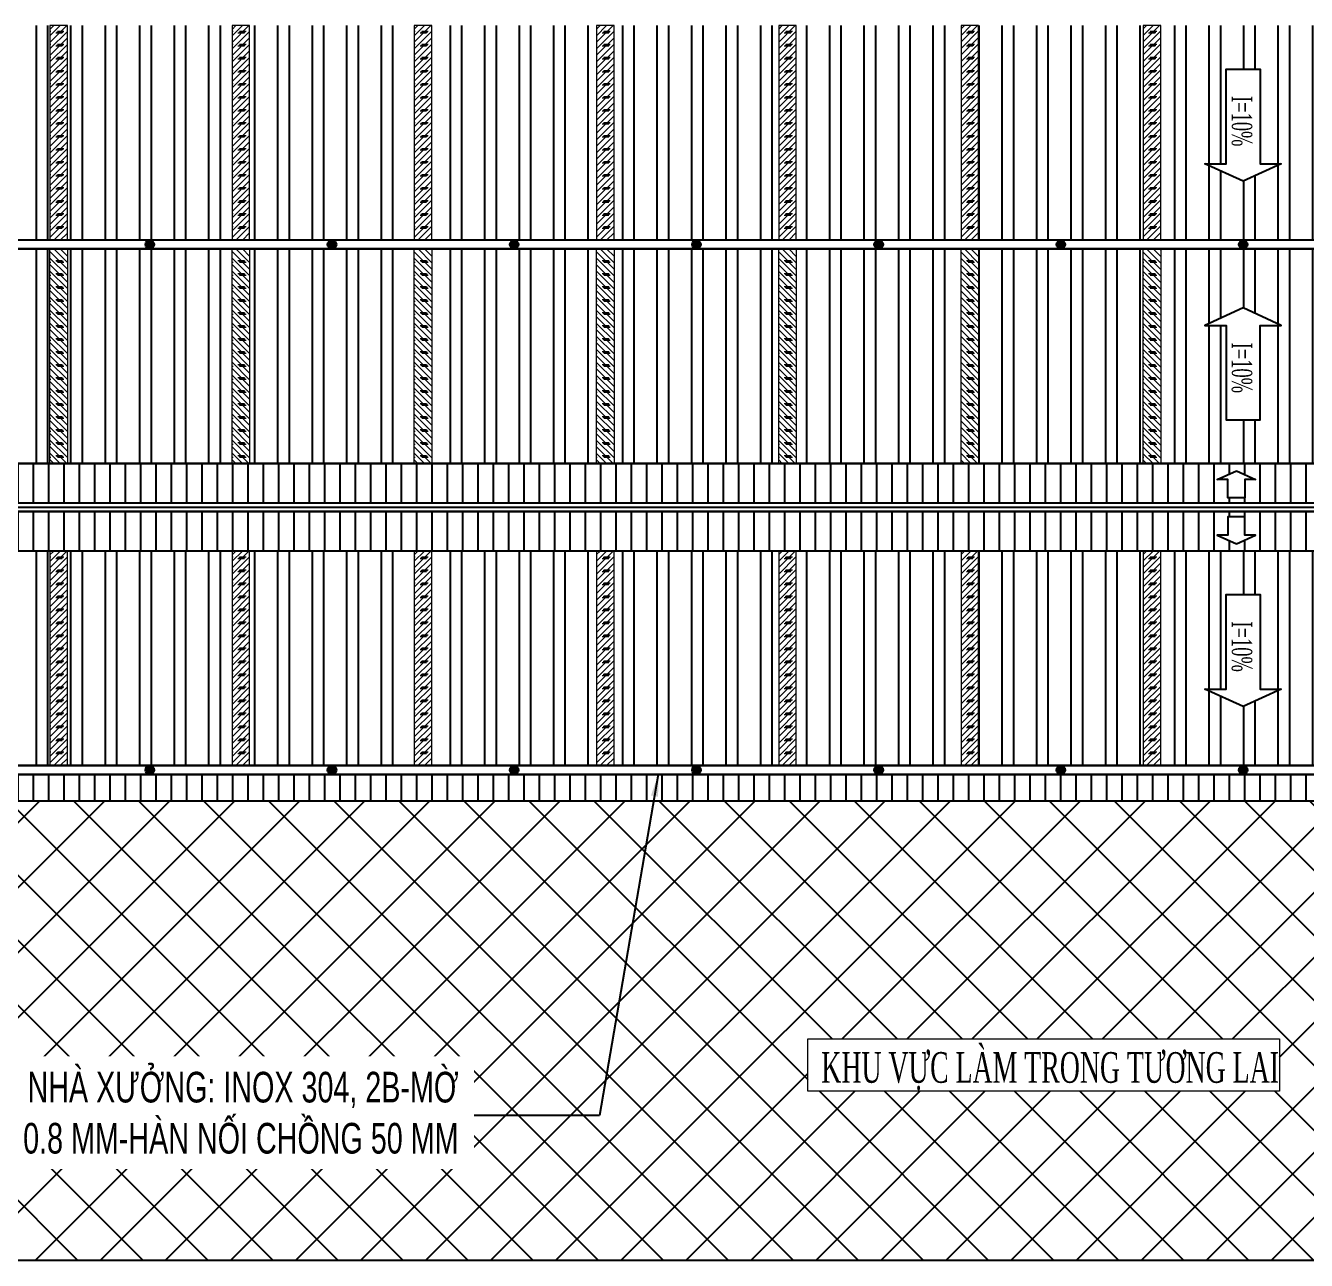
# Model space of a CAD drawing. Header units: inches. Extents: x 1359 to 46357, y -3807 to 191.
# Drawn here: x 22766.9 to 22871.3, y -1006.3 to -905.6 of the extents above; entities that cross this region are included whole.
import ezdxf

# ---------------------------------------------------------------- set-up
doc = ezdxf.new("R2010")
doc.units = ezdxf.units.IN
doc.header["$MEASUREMENT"] = 0
doc.linetypes.add('CENTER2', pattern=[28.575, 19.05, -3.175, 3.175, -3.175])
doc.layers.add('250', color=250, linetype='Continuous', lineweight=9)
doc.layers.add('8', color=8, linetype='CENTER2', lineweight=13)
for name, color, linetype in [('3', 3, 'Continuous'), ('7', 7, 'Continuous'), ('CAUTAO', 7, 'Continuous'), ('flashing', 6, 'Continuous'), ('ROOFING', 4, 'Continuous')]:
    doc.layers.add(name, color=color, linetype=linetype)
doc.styles.add('ST1H', font='vnshxh.shx', dxfattribs={"width": 0.7})
doc.styles.add('vntimeh.shx', font='vntimeh.shx', dxfattribs={"width": 0.6})
doc.dimstyles.new('3', dxfattribs={"dimtxt": 3.5, "dimasz": 1.8, "dimexe": 1, "dimexo": 0, "dimgap": 1, "dimtad": 1, "dimdec": 0, "dimlfac": 3, "dimzin": 0, "dimdsep": 46, "dimtxsty": 'ST1H', "dimblk": 'OBLIQUE', "dimcen": 1, "dimdle": 1, "dimclrd": 8, "dimclre": 8, "dimclrt": 3, "dimadec": 0, "dimazin": 0, "dimtfac": 1, "dimtdec": 0, "dimtix": 1, "dimtofl": 0, "dimtmove": 1, "dimatfit": 3, "dimfxl": 0.18, "dimtfill": 1, "dimtolj": 1, "dimtzin": 0, "dimlwd": -1, "dimlwe": -1, "dimarcsym": 1})
pattern_1 = [(90, (6562.5346, 803.8429), (-1.25, 2e-16), [])]
pattern_2 = [(90, (6396.211, -42.8576), (-2.8125, 4e-16), []), (90, (6397.1485, -41.92), (-2.8125, 4e-16), [])]
pattern_3 = [(45, (6396.21104, -42.8576), (-0.265165043, 0.265165043), []), (180, (6396.4762, -42.8576), (-2e-16, -1.06066017), [0.53033009, -0.53033009]), (180, (6396.5425, -42.7913), (-2e-16, -1.06066017), [0.53033009, -0.53033009]), (180, (6396.6088, -42.725), (-2e-16, -1.06066017), [0.53033009, -0.53033009])]
pattern_4 = [(270, (6396.211, -1804.0723), (-2.8125, -4e-16), []), (270, (6397.1485, -1805.0098), (-2.8125, -4e-16), [])]
pattern_5 = [(315, (6396.21104, -1804.07234), (-0.265165043, -0.265165043), []), (180, (6396.4762, -1804.0723), (-2e-16, 1.06066017), [0.53033009, -0.53033009]), (180, (6396.5425, -1804.1386), (-2e-16, 1.06066017), [0.53033009, -0.53033009]), (180, (6396.6088, -1804.2049), (-2e-16, 1.06066017), [0.53033009, -0.53033009])]
pattern_6 = [(90, (6396.211, -85.7152), (-2.8125, 4e-16), []), (90, (6397.1485, -84.7777), (-2.8125, 4e-16), [])]
pattern_7 = [(45, (6396.21104, -85.71522), (-0.265165043, 0.265165043), []), (180, (6396.4762, -85.7152), (-2e-16, -1.06066017), [0.53033009, -0.53033009]), (180, (6396.5425, -85.6489), (-2e-16, -1.06066017), [0.53033009, -0.53033009]), (180, (6396.6088, -85.5826), (-2e-16, -1.06066017), [0.53033009, -0.53033009])]

# ---------------------------------------------------------------- blocks, each defined once
blk = doc.blocks.new('_Oblique')
at = {"color": 0, "linetype": 'ByBlock', "lineweight": -2}
blk.add_line((-0.5, -0.5), (0.5, 0.5), dxfattribs=at)

msp = doc.modelspace()

# ---------------------------------------------------------------- hatches: boundary and pattern name
at = {"layer": '8', "true_color": 0xf2780d}
h = msp.add_hatch(dxfattribs=at)
h.set_pattern_fill('CORK,_O', color=30, scale=3, angle=45)
h.set_pattern_definition(pattern_3)
h.paths.add_polyline_path([(22783.7305, -923.1083), (22785.1591, -923.1083), (22785.1591, -905.6081), (22783.7305, -905.6081)])
h.paths.add_polyline_path([(22768.8734, -923.1083), (22770.3019, -923.1083), (22770.3019, -905.6081), (22768.8734, -905.6081)])
h.paths.add_polyline_path([(22798.5877, -923.1083), (22800.0162, -923.1083), (22800.0162, -905.6081), (22798.5877, -905.6081)])
h.paths.add_polyline_path([(22813.4448, -923.1083), (22814.8734, -923.1083), (22814.8734, -905.6081), (22813.4448, -905.6081)])
h = msp.add_hatch(dxfattribs=at)
h.set_pattern_fill('CORK,_O', color=30, scale=3, angle=45)
h.set_pattern_definition(pattern_3)
h.paths.add_polyline_path([(22843.1591, -923.1083), (22844.5877, -923.1083), (22844.5877, -905.6081), (22843.1591, -905.6081)])
h.paths.add_polyline_path([(22828.3019, -923.1083), (22829.7305, -923.1083), (22829.7305, -905.6081), (22828.3019, -905.6081)])
h = msp.add_hatch(dxfattribs=at)
h.set_pattern_fill('CORK,_O', color=30, scale=3, angle=45)
h.set_pattern_definition(pattern_3)
h.paths.add_polyline_path([(22858.0162, -923.1083), (22859.4448, -923.1083), (22859.4448, -905.6081), (22858.0162, -905.6081)])
h = msp.add_hatch(dxfattribs=at)
h.set_pattern_fill('CORK,_O', color=30, scale=3, angle=45)
h.set_pattern_definition(pattern_5)
h.paths.add_polyline_path([(22783.7305, -923.8216), (22785.1591, -923.8216), (22785.1591, -941.3219), (22783.7305, -941.3219)])
h.paths.add_polyline_path([(22768.8734, -923.8216), (22770.3019, -923.8216), (22770.3019, -941.3219), (22768.8734, -941.3219)])
h.paths.add_polyline_path([(22798.5877, -923.8216), (22800.0162, -923.8216), (22800.0162, -941.3219), (22798.5877, -941.3219)])
h.paths.add_polyline_path([(22813.4448, -923.8216), (22814.8734, -923.8216), (22814.8734, -941.3219), (22813.4448, -941.3219)])
h = msp.add_hatch(dxfattribs=at)
h.set_pattern_fill('CORK,_O', color=30, scale=3, angle=45)
h.set_pattern_definition(pattern_5)
h.paths.add_polyline_path([(22843.1591, -923.8216), (22844.5877, -923.8216), (22844.5877, -941.3219), (22843.1591, -941.3219)])
h.paths.add_polyline_path([(22828.3019, -923.8216), (22829.7305, -923.8216), (22829.7305, -941.3219), (22828.3019, -941.3219)])
h = msp.add_hatch(dxfattribs=at)
h.set_pattern_fill('CORK,_O', color=30, scale=3, angle=45)
h.set_pattern_definition(pattern_5)
h.paths.add_polyline_path([(22858.0162, -923.8216), (22859.4448, -923.8216), (22859.4448, -941.3219), (22858.0162, -941.3219)])
h = msp.add_hatch(dxfattribs=at)
h.set_pattern_fill('CORK,_O', color=30, scale=3, angle=45)
h.set_pattern_definition(pattern_7)
h.paths.add_polyline_path([(22783.7305, -965.9659), (22785.1591, -965.9659), (22785.1591, -948.4657), (22783.7305, -948.4657)])
h.paths.add_polyline_path([(22768.8734, -965.9659), (22770.3019, -965.9659), (22770.3019, -948.4657), (22768.8734, -948.4657)])
h.paths.add_polyline_path([(22798.5877, -965.9659), (22800.0162, -965.9659), (22800.0162, -948.4657), (22798.5877, -948.4657)])
h.paths.add_polyline_path([(22813.4448, -965.9659), (22814.8734, -965.9659), (22814.8734, -948.4657), (22813.4448, -948.4657)])
h = msp.add_hatch(dxfattribs=at)
h.set_pattern_fill('CORK,_O', color=30, scale=3, angle=45)
h.set_pattern_definition(pattern_7)
h.paths.add_polyline_path([(22843.1591, -965.9659), (22844.5877, -965.9659), (22844.5877, -948.4657), (22843.1591, -948.4657)])
h.paths.add_polyline_path([(22828.3019, -965.9659), (22829.7305, -965.9659), (22829.7305, -948.4657), (22828.3019, -948.4657)])
h = msp.add_hatch(dxfattribs=at)
h.set_pattern_fill('CORK,_O', color=30, scale=3, angle=45)
h.set_pattern_definition(pattern_7)
h.paths.add_polyline_path([(22858.0162, -965.9659), (22859.4448, -965.9659), (22859.4448, -948.4657), (22858.0162, -948.4657)])
at = {"layer": 'CAUTAO'}
h = msp.add_hatch(dxfattribs=at)
h.set_pattern_fill('ANSI31', color=3, scale=10, angle=45, style=0)
h.set_pattern_definition(pattern_1)
h.paths.add_polyline_path([(22998.608, -944.5366), (22998.608, -941.3223), (22701.6744, -941.3223), (22701.6744, -944.5366)])
h.paths.add_polyline_path([(22710.5666, -942.6206), (22709.0089, -941.9105), (22707.4556, -942.6206), (22708.3166, -942.6206), (22708.3166, -944.119), (22709.7012, -944.119), (22709.7012, -942.6206)], flags=16)
h.paths.add_polyline_path([(22864.053, -942.6206), (22864.914, -942.6206), (22864.914, -944.119), (22866.2987, -944.119), (22866.2987, -942.6206), (22867.1641, -942.6206), (22865.6063, -941.9105)], flags=16)
h.paths.add_polyline_path([(22982.512, -942.6206), (22983.373, -942.6206), (22983.373, -944.119), (22984.7576, -944.119), (22984.7576, -942.6206), (22985.623, -942.6206), (22984.0653, -941.9105)], flags=16)
h.paths.add_polyline_path([(22701.6744, -945.2509), (22701.6744, -948.4652), (22998.608, -948.4652), (22998.608, -945.2509)])
h.paths.add_polyline_path([(22864.053, -947.1669), (22864.914, -947.1669), (22864.914, -945.6685), (22866.2987, -945.6685), (22866.2987, -947.1669), (22867.1641, -947.1669), (22865.6063, -947.8771)], flags=16)
h.paths.add_polyline_path([(22710.5666, -947.1669), (22709.0089, -947.8771), (22707.4556, -947.1669), (22708.3166, -947.1669), (22708.3166, -945.6685), (22709.7012, -945.6685), (22709.7012, -947.1669)], flags=16)
h.paths.add_polyline_path([(22982.512, -947.1669), (22983.373, -947.1669), (22983.373, -945.6685), (22984.7576, -945.6685), (22984.7576, -947.1669), (22985.623, -947.1669), (22984.0653, -947.8771)], flags=16)
h = msp.add_hatch(dxfattribs=at)
h.set_pattern_fill('ANSI31', color=3, scale=10, angle=45, style=0)
h.set_pattern_definition(pattern_1)
h.paths.add_polyline_path([(23008.7595, -968.8364), (23008.7595, -966.681), (22701.5372, -966.681), (22701.5372, -968.8364)])
h = msp.add_hatch(dxfattribs=at)
h.set_pattern_fill('ANSI37', color=8, scale=30, style=0)
h.set_pattern_definition([(45, (6562.5346, 803.843), (-2.6516504, 2.6516504), []), (135, (6562.5346, 803.843), (-2.6516504, -2.6516504), [])])
h.paths.add_polyline_path([(22710.1766, -968.8364), (22998.9766, -968.8364), (22998.9766, -1006.3221), (22710.1766, -1006.3221)])
h.paths.add_polyline_path([(22869.1185, -992.5297), (22869.1185, -988.2627), (22830.6589, -988.2627), (22830.6589, -992.5297)], flags=16)
at = {"layer": 'flashing', "true_color": 0xfb043e}
h = msp.add_hatch(color=240, dxfattribs=at)
edge = h.paths.add_edge_path()
edge.add_arc((22777.0162, -923.465), 0.3571, 0, 360)
h = msp.add_hatch(color=240, dxfattribs=at)
edge = h.paths.add_edge_path()
edge.add_arc((22791.8734, -923.465), 0.3571, 0, 360)
h = msp.add_hatch(color=240, dxfattribs=at)
edge = h.paths.add_edge_path()
edge.add_arc((22806.7305, -923.465), 0.3571, 0, 360)
h = msp.add_hatch(color=240, dxfattribs=at)
edge = h.paths.add_edge_path()
edge.add_arc((22821.5877, -923.465), 0.3571, 0, 360)
h = msp.add_hatch(color=240, dxfattribs=at)
edge = h.paths.add_edge_path()
edge.add_arc((22836.4448, -923.465), 0.3571, 0, 360)
h = msp.add_hatch(color=240, dxfattribs=at)
edge = h.paths.add_edge_path()
edge.add_arc((22851.3019, -923.465), 0.3571, 0, 360)
h = msp.add_hatch(color=240, dxfattribs=at)
edge = h.paths.add_edge_path()
edge.add_arc((22866.1591, -923.465), 0.3571, 0, 360)
h = msp.add_hatch(color=240, dxfattribs=at)
edge = h.paths.add_edge_path()
edge.add_arc((22777.0162, -966.3238), 0.3571, 0, 360)
h = msp.add_hatch(color=240, dxfattribs=at)
edge = h.paths.add_edge_path()
edge.add_arc((22791.8734, -966.3238), 0.3571, 0, 360)
h = msp.add_hatch(color=240, dxfattribs=at)
edge = h.paths.add_edge_path()
edge.add_arc((22806.7305, -966.3238), 0.3571, 0, 360)
h = msp.add_hatch(color=240, dxfattribs=at)
edge = h.paths.add_edge_path()
edge.add_arc((22821.5877, -966.3238), 0.3571, 0, 360)
h = msp.add_hatch(color=240, dxfattribs=at)
edge = h.paths.add_edge_path()
edge.add_arc((22836.4448, -966.3238), 0.3571, 0, 360)
h = msp.add_hatch(color=240, dxfattribs=at)
edge = h.paths.add_edge_path()
edge.add_arc((22851.3019, -966.3238), 0.3571, 0, 360)
h = msp.add_hatch(color=240, dxfattribs=at)
edge = h.paths.add_edge_path()
edge.add_arc((22866.1591, -966.3238), 0.3571, 0, 360)
at = {"layer": 'ROOFING'}
h = msp.add_hatch(dxfattribs=at)
h.set_pattern_fill('ANSI32', color=256, scale=7.5, angle=45, style=0)
h.set_pattern_definition(pattern_2)
h.paths.add_polyline_path([(22768.8734, -905.6083), (22755.4448, -905.6083), (22755.4448, -923.1083), (22768.8734, -923.1083)])
h = msp.add_hatch(dxfattribs=at)
h.set_pattern_fill('ANSI32', color=256, scale=7.5, angle=45, style=0)
h.set_pattern_definition(pattern_2)
h.paths.add_polyline_path([(22785.1591, -923.1083), (22798.5877, -923.1083), (22798.5877, -905.6083), (22785.1591, -905.6083)])
h.paths.add_polyline_path([(22770.3019, -923.1083), (22783.7305, -923.1083), (22783.7305, -905.6083), (22770.3019, -905.6083)])
h = msp.add_hatch(dxfattribs=at)
h.set_pattern_fill('ANSI32', color=256, scale=7.5, angle=45, style=0)
h.set_pattern_definition(pattern_2)
h.paths.add_polyline_path([(22828.3019, -905.6083), (22814.8734, -905.6083), (22814.8734, -923.1083), (22828.3019, -923.1083)])
h.paths.add_polyline_path([(22800.0162, -923.1083), (22813.4448, -923.1083), (22813.4448, -905.6083), (22800.0162, -905.6083)])
h.paths.add_polyline_path([(22843.1591, -905.6082), (22829.7305, -905.6083), (22829.7305, -923.1083), (22843.1591, -923.1083)])
h.paths.add_polyline_path([(22844.5877, -923.1083), (22858.0162, -923.1083), (22858.0162, -905.6082), (22844.5877, -905.6082)])
h = msp.add_hatch(dxfattribs=at)
h.set_pattern_fill('ANSI32', color=256, scale=7.5, angle=45, style=0)
h.set_pattern_definition(pattern_2)
h.paths.add_polyline_path([(22872.8377, -905.6082), (22859.4448, -905.6082), (22859.4448, -923.1083), (22872.8377, -923.1083)])
h.paths.add_polyline_path([(22866.1591, -918.2896), (22863.0437, -916.8694), (22864.7745, -916.8694), (22864.7745, -909.1632), (22867.5437, -909.1632), (22867.5437, -916.8694), (22869.2658, -916.8694)], flags=16)
h.paths.add_polyline_path([(22874.2662, -923.1083), (22887.6234, -923.1083), (22887.6234, -905.6082), (22874.2662, -905.6082)])
h.paths.add_polyline_path([(22889.0519, -923.1083), (22902.4091, -923.1083), (22902.4091, -905.6082), (22889.0519, -905.6082)])
h.paths.add_polyline_path([(22867.2981, -910.8316), (22867.2981, -915.9825), (22864.8057, -915.9825), (22864.8057, -910.8316)], flags=8)
h = msp.add_hatch(dxfattribs=at)
h.set_pattern_fill('ANSI32', color=256, scale=7.5, angle=45, style=0)
h.set_pattern_definition(pattern_4)
h.paths.add_polyline_path([(22768.8734, -941.3216), (22755.4448, -941.3216), (22755.4448, -923.8216), (22768.8734, -923.8216)])
h = msp.add_hatch(dxfattribs=at)
h.set_pattern_fill('ANSI32', color=256, scale=7.5, angle=45, style=0)
h.set_pattern_definition(pattern_4)
h.paths.add_polyline_path([(22785.1591, -923.8216), (22798.5877, -923.8216), (22798.5877, -941.3217), (22785.1591, -941.3216)])
h.paths.add_polyline_path([(22770.3019, -923.8216), (22783.7305, -923.8216), (22783.7305, -941.3216), (22770.3019, -941.3216)])
h = msp.add_hatch(dxfattribs=at)
h.set_pattern_fill('ANSI32', color=256, scale=7.5, angle=45, style=0)
h.set_pattern_definition(pattern_4)
h.paths.add_polyline_path([(22828.3019, -941.3217), (22814.8734, -941.3217), (22814.8734, -923.8216), (22828.3019, -923.8216)])
h.paths.add_polyline_path([(22800.0162, -923.8216), (22813.4448, -923.8216), (22813.4448, -941.3217), (22800.0162, -941.3217)])
h.paths.add_polyline_path([(22843.1591, -941.3217), (22829.7305, -941.3217), (22829.7305, -923.8216), (22843.1591, -923.8216)])
h.paths.add_polyline_path([(22844.5877, -923.8216), (22858.0162, -923.8216), (22858.0162, -941.3217), (22844.5877, -941.3217)])
h = msp.add_hatch(dxfattribs=at)
h.set_pattern_fill('ANSI32', color=256, scale=7.5, angle=45, style=0)
h.set_pattern_definition(pattern_4)
h.paths.add_polyline_path([(22872.8377, -941.3217), (22859.4448, -941.3217), (22859.4448, -923.8216), (22872.8377, -923.8216)])
h.paths.add_polyline_path([(22866.1591, -928.6403), (22863.0437, -930.0606), (22864.7745, -930.0606), (22864.7745, -937.7668), (22867.5437, -937.7668), (22867.5437, -930.0606), (22869.2658, -930.0606)], flags=16)
h.paths.add_polyline_path([(22874.2662, -923.8216), (22887.6234, -923.8216), (22887.6234, -941.3218), (22874.2662, -941.3217)])
h.paths.add_polyline_path([(22889.0519, -923.8216), (22902.4091, -923.8216), (22902.4091, -941.3218), (22889.0519, -941.3218)])
h.paths.add_polyline_path([(22867.2981, -936.0983), (22867.2981, -930.9475), (22864.8057, -930.9475), (22864.8057, -936.0983)], flags=8)
h = msp.add_hatch(dxfattribs=at)
h.set_pattern_fill('ANSI32', color=256, scale=7.5, angle=45, style=0)
h.set_pattern_definition(pattern_6)
h.paths.add_polyline_path([(22768.8734, -948.4659), (22755.4448, -948.466), (22755.4448, -965.9659), (22768.8734, -965.9659)])
h = msp.add_hatch(dxfattribs=at)
h.set_pattern_fill('ANSI32', color=256, scale=7.5, angle=45, style=0)
h.set_pattern_definition(pattern_6)
h.paths.add_polyline_path([(22785.1591, -965.9659), (22798.5877, -965.9659), (22798.5877, -948.4659), (22785.1591, -948.4659)])
h.paths.add_polyline_path([(22770.3019, -965.9659), (22783.7305, -965.9659), (22783.7305, -948.4659), (22770.3019, -948.4659)])
h = msp.add_hatch(dxfattribs=at)
h.set_pattern_fill('ANSI32', color=256, scale=7.5, angle=45, style=0)
h.set_pattern_definition(pattern_6)
h.paths.add_polyline_path([(22828.3019, -948.4659), (22814.8734, -948.4659), (22814.8734, -965.9659), (22828.3019, -965.9659)])
h.paths.add_polyline_path([(22800.0162, -965.9659), (22813.4448, -965.9659), (22813.4448, -948.4659), (22800.0162, -948.4659)])
h.paths.add_polyline_path([(22843.1591, -948.4659), (22829.7305, -948.4659), (22829.7305, -965.9659), (22843.1591, -965.9659)])
h.paths.add_polyline_path([(22844.5877, -965.9659), (22858.0162, -965.9659), (22858.0162, -948.4658), (22844.5877, -948.4659)])
h = msp.add_hatch(dxfattribs=at)
h.set_pattern_fill('ANSI32', color=256, scale=7.5, angle=45, style=0)
h.set_pattern_definition(pattern_6)
h.paths.add_polyline_path([(22872.8377, -948.4658), (22859.4448, -948.4658), (22859.4448, -965.9659), (22872.8377, -965.9659)])
h.paths.add_polyline_path([(22866.1591, -961.1473), (22863.0437, -959.727), (22864.7745, -959.727), (22864.7745, -952.0208), (22867.5437, -952.0208), (22867.5437, -959.727), (22869.2658, -959.727)], flags=16)
h.paths.add_polyline_path([(22874.2662, -965.9659), (22887.6234, -965.9659), (22887.6234, -948.4658), (22874.2662, -948.4658)])
h.paths.add_polyline_path([(22889.0519, -965.9659), (22902.4091, -965.9659), (22902.4091, -948.4658), (22889.0519, -948.4658)])
h.paths.add_polyline_path([(22867.2981, -953.6892), (22867.2981, -958.8401), (22864.8057, -958.8401), (22864.8057, -953.6892)], flags=8)

# ---------------------------------------------------------------- linework, layer by layer
at = {"layer": '250', "color": 1}
msp.add_lwpolyline([(22830.6589, -988.2627), (22869.1185, -988.2627), (22869.1185, -992.5297), (22830.6589, -992.5297)], close=True, dxfattribs=at)
at = {"layer": '7', "color": 6}
msp.add_line((22684.5019, -944.8938, 0), (23009.2448, -944.8938, 0), dxfattribs=at)
at = {"layer": '7', "ltscale": 5}
msp.add_line((22717.5734, -968.8364, 0), (22999.2448, -968.8364, 0), dxfattribs=at)
at = {"layer": '7', "color": 6, "elevation": 0}
msp.add_lwpolyline([(22701.0519, -944.5366), (22999.2305, -944.5366), (22999.2305, -945.2509), (22701.0519, -945.2509)], close=True, dxfattribs=at)
at = {"layer": '8', "color": 30, "true_color": 0xf2780d, "elevation": 0}
for points in [[(22768.8734, -923.1083), (22770.3019, -923.1083), (22770.3019, -905.6081), (22768.8734, -905.6081)], [(22783.7305, -923.1083), (22785.1591, -923.1083), (22785.1591, -905.6081), (22783.7305, -905.6081)], [(22798.5877, -923.1083), (22800.0162, -923.1083), (22800.0162, -905.6081), (22798.5877, -905.6081)], [(22813.4448, -923.1083), (22814.8734, -923.1083), (22814.8734, -905.6081), (22813.4448, -905.6081)], [(22828.3019, -923.1083), (22829.7305, -923.1083), (22829.7305, -905.6081), (22828.3019, -905.6081)], [(22843.1591, -923.1083), (22844.5877, -923.1083), (22844.5877, -905.6081), (22843.1591, -905.6081)], [(22858.0162, -923.1083), (22859.4448, -923.1083), (22859.4448, -905.6081), (22858.0162, -905.6081)], [(22768.8734, -923.8216), (22770.3019, -923.8216), (22770.3019, -941.3219), (22768.8734, -941.3219)], [(22783.7305, -923.8216), (22785.1591, -923.8216), (22785.1591, -941.3219), (22783.7305, -941.3219)], [(22798.5877, -923.8216), (22800.0162, -923.8216), (22800.0162, -941.3219), (22798.5877, -941.3219)], [(22813.4448, -923.8216), (22814.8734, -923.8216), (22814.8734, -941.3219), (22813.4448, -941.3219)], [(22828.3019, -923.8216), (22829.7305, -923.8216), (22829.7305, -941.3219), (22828.3019, -941.3219)], [(22843.1591, -923.8216), (22844.5877, -923.8216), (22844.5877, -941.3219), (22843.1591, -941.3219)], [(22858.0162, -923.8216), (22859.4448, -923.8216), (22859.4448, -941.3219), (22858.0162, -941.3219)], [(22768.8734, -965.9659), (22770.3019, -965.9659), (22770.3019, -948.4657), (22768.8734, -948.4657)], [(22783.7305, -965.9659), (22785.1591, -965.9659), (22785.1591, -948.4657), (22783.7305, -948.4657)], [(22798.5877, -965.9659), (22800.0162, -965.9659), (22800.0162, -948.4657), (22798.5877, -948.4657)], [(22813.4448, -965.9659), (22814.8734, -965.9659), (22814.8734, -948.4657), (22813.4448, -948.4657)], [(22828.3019, -965.9659), (22829.7305, -965.9659), (22829.7305, -948.4657), (22828.3019, -948.4657)], [(22843.1591, -965.9659), (22844.5877, -965.9659), (22844.5877, -948.4657), (22843.1591, -948.4657)], [(22858.0162, -965.9659), (22859.4448, -965.9659), (22859.4448, -948.4657), (22858.0162, -948.4657)]]:
    msp.add_lwpolyline(points, close=True, dxfattribs=at)
at = {"layer": 'CAUTAO', "color": 3}
for points in [[(22866.1591, -918.2896), (22863.0437, -916.8694), (22864.7745, -916.8694), (22864.7745, -909.1632), (22867.5437, -909.1632), (22867.5437, -916.8694), (22869.2658, -916.8694), (22866.1591, -918.2896)], [(22866.1591, -918.2896), (22863.0437, -916.8694), (22864.7745, -916.8694), (22864.7745, -909.1632), (22867.5437, -909.1632), (22867.5437, -916.8694), (22869.2658, -916.8694), (22866.1591, -918.2896)], [(22866.1591, -928.6403), (22863.0437, -930.0606), (22864.7745, -930.0606), (22864.7745, -937.7668), (22867.5437, -937.7668), (22867.5437, -930.0606), (22869.2658, -930.0606), (22866.1591, -928.6403)], [(22866.1591, -928.6403), (22863.0437, -930.0606), (22864.7745, -930.0606), (22864.7745, -937.7668), (22867.5437, -937.7668), (22867.5437, -930.0606), (22869.2658, -930.0606), (22866.1591, -928.6403)], [(22865.6063, -941.9105), (22867.1641, -942.6206), (22866.2987, -942.6206), (22866.2987, -944.119), (22864.914, -944.119), (22864.914, -942.6206), (22864.053, -942.6206), (22865.6063, -941.9105)], [(22865.6063, -947.8771), (22867.1641, -947.1669), (22866.2987, -947.1669), (22866.2987, -945.6685), (22864.914, -945.6685), (22864.914, -947.1669), (22864.053, -947.1669), (22865.6063, -947.8771)], [(22866.1591, -961.1473), (22863.0437, -959.727), (22864.7745, -959.727), (22864.7745, -952.0208), (22867.5437, -952.0208), (22867.5437, -959.727), (22869.2658, -959.727), (22866.1591, -961.1473)], [(22866.1591, -961.1473), (22863.0437, -959.727), (22864.7745, -959.727), (22864.7745, -952.0208), (22867.5437, -952.0208), (22867.5437, -959.727), (22869.2658, -959.727), (22866.1591, -961.1473)]]:
    msp.add_lwpolyline(points, dxfattribs=at)
at = {"layer": 'CAUTAO', "color": 8, "elevation": 0}
for points in [[(22710.1766, -968.8364), (22998.9766, -968.8364), (22998.9766, -1006.3221), (22710.1766, -1006.3221)], [(22710.4448, -968.8364), (22999.2448, -968.8364), (22999.2448, -1006.3221), (22710.4448, -1006.3221)]]:
    msp.add_lwpolyline(points, close=True, dxfattribs=at)
at = {"layer": 'flashing', "color": 240, "true_color": 0xf90627}
msp.add_lwpolyline([(22684.5019, -923.8221), (23009.2305, -923.828), (23009.2305, -923.1078), (22684.5019, -923.1078)], close=True, dxfattribs=at)
at = {"layer": 'flashing', "color": 8}
msp.add_lwpolyline([(22684.5019, -923.8221), (22684.5019, -944.5366), (22700.4295, -944.5366), (22700.4295, -941.3223), (22999.853, -941.3223), (22999.853, -944.5366), (23009.2448, -944.5366), (23009.2448, -925.9793), (23017.8162, -925.9793), (23017.8162, -923.8221), (22684.5019, -923.8221)], dxfattribs=at)
at = {"layer": 'flashing', "color": 8, "elevation": 0}
for points in [[(22998.608, -941.3223), (22701.6744, -941.3223), (22701.6744, -944.5366), (22998.608, -944.5366)], [(22998.608, -948.4652), (22701.6744, -948.4652), (22701.6744, -945.2509), (22998.608, -945.2509)], [(23009.2448, -966.681), (22701.0519, -966.681), (22701.0519, -968.8364), (23009.2448, -968.8364)]]:
    msp.add_lwpolyline(points, close=True, dxfattribs=at)
msp.add_lwpolyline([(22700.4295, -948.4652), (22700.4295, -945.2509), (22684.5019, -945.2509), (22684.5019, -952.0364), (22701.0519, -965.9667), (23009.2448, -965.9667), (23009.2448, -945.2509), (22999.853, -945.2509), (22999.853, -948.4652), (22700.4295, -948.4652), (22700.4295, -945.2509)], dxfattribs=at)
at = {"layer": 'flashing', "color": 240, "true_color": 0xf90627, "elevation": 0}
msp.add_lwpolyline([(22701.0519, -966.681), (23009.2448, -966.681), (23009.2448, -965.9667), (22701.0519, -965.9667)], close=True, dxfattribs=at)
at = {"layer": 'flashing', "color": 240, "true_color": 0xfb043e}
for centre in [(22777.0162, -923.465), (22791.8734, -923.465), (22806.7305, -923.465), (22821.5877, -923.465), (22836.4448, -923.465), (22851.3019, -923.465), (22866.1591, -923.465), (22777.0162, -966.3238), (22791.8734, -966.3238), (22806.7305, -966.3238), (22821.5877, -966.3238), (22836.4448, -966.3238), (22851.3019, -966.3238), (22866.1591, -966.3238)]:
    msp.add_circle(centre, 0.3571, dxfattribs=at)

# ---------------------------------------------------------------- texts
at = {"layer": '250', "color": 1, "style": 'vntimeh.shx', "width": 0.6}
msp.add_text('KHU VùC LµM TRONG T¦¥NG LAI', height=2.5, dxfattribs=at).set_placement((22831.7724, -991.8335))
at = {"layer": 'CAUTAO', "color": 3, "char_height": 1.66156, "attachment_point": 5, "rotation": 270, "style": 'vntimeh.shx'}
for insert in [(22866.0519, -913.4071), (22866.0519, -933.5229), (22866.0519, -956.2647)]:
    msp.add_mtext('\\A1;i=10%', dxfattribs=dict(at, insert=insert))

# ---------------------------------------------------------------- leaders
at = {"color": 9}
msp.add_leader([(22818.48, -966.681, 0), (22813.6851, -994.5069, 0), (22802.1927, -994.5069, 0)], dimstyle='3', override={"dimgap": 1, "dimtad": 0}, dxfattribs=at)

# ---------------------------------------------------------------- next in the draw order: texts
at = {"layer": '3', "insert": (22802.1927, -994.5069, 0), "char_height": 2.5, "attachment_point": 6, "style": 'ST1H', "bg_fill": 2}
msp.add_mtext('\\A1;M¸NG XèI NHµ X¦ëNG: INOX 304, 2B-Mê\\PKT: 70*250*350*290*70, DµY: 0.8 MM-hµn nèi chång 50 mm', dxfattribs=at)

doc.saveas('drawing.dxf')
